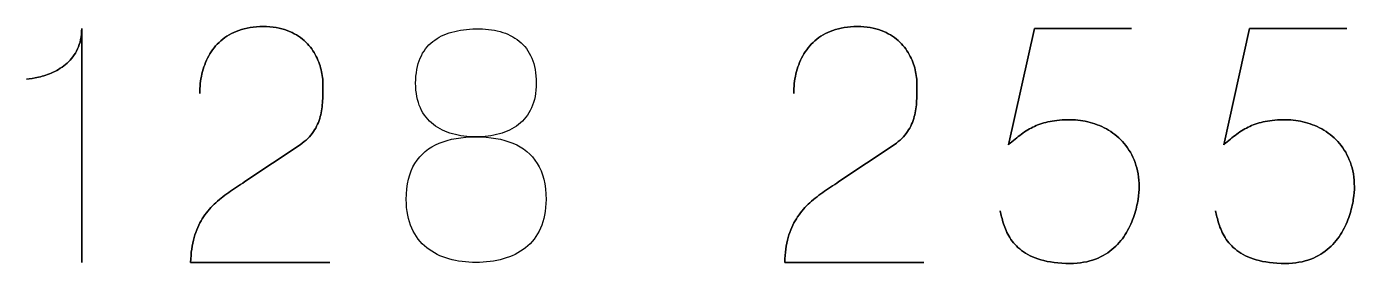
# Model space of a CAD drawing. Header units: millimetres. Extents: x -63 to 11, y -162 to 25.
# Drawn here: x -25.52 to 10.61, y -158.07 to -151.63 of the extents above; entities that cross this region are included whole.
import ezdxf

# ---------------------------------------------------------------- set-up
doc = ezdxf.new("R2010")
doc.units = ezdxf.units.MM
doc.header["$MEASUREMENT"] = 0
doc.layers.add('Layer 1', color=7, linetype='Continuous')

msp = doc.modelspace()

# ---------------------------------------------------------------- linework, layer by layer
at = {"layer": 'Layer 1'}
for points, knots in [([(-24.024, -158.0466), (-24.024, -158.0466), (-24.024, -151.6854), (-24.024, -151.6854), (-24.024, -151.6854), (-24.0255, -151.9016), (-24.0637, -152.0869), (-24.1372, -152.2413), (-24.1372, -152.2413), (-24.2093, -152.3971), (-24.3048, -152.5251), (-24.4225, -152.628), (-24.4225, -152.628), (-24.5401, -152.7309), (-24.6666, -152.8133), (-24.8019, -152.875), (-24.8019, -152.875), (-24.9371, -152.9353), (-25.068, -152.9809), (-25.1945, -153.0088), (-25.1945, -153.0088), (-25.3224, -153.0382), (-25.4312, -153.0559), (-25.5238, -153.0618), (-25.5238, -153.0618), (-25.4312, -153.0559), (-25.3224, -153.0382), (-25.1945, -153.0088), (-25.1945, -153.0088), (-25.068, -152.9809), (-24.9371, -152.9353), (-24.8019, -152.875), (-24.8019, -152.875), (-24.6666, -152.8133), (-24.5401, -152.7309), (-24.4225, -152.628), (-24.4225, -152.628), (-24.3048, -152.5251), (-24.2093, -152.3971), (-24.1372, -152.2413), (-24.1372, -152.2413), (-24.0637, -152.0869), (-24.0255, -151.9016), (-24.024, -151.6854), (-24.024, -151.6854), (-24.024, -151.6854), (-24.024, -158.0466), (-24.024, -158.0466)], [0, 0, 0, 0, 0.0769231, 0.0769231, 0.0769231, 0.0769231, 0.1538462, 0.1538462, 0.1538462, 0.1538462, 0.2307692, 0.2307692, 0.2307692, 0.2307692, 0.3076923, 0.3076923, 0.3076923, 0.3076923, 0.3846154, 0.3846154, 0.3846154, 0.3846154, 0.4615385, 0.4615385, 0.4615385, 0.4615385, 0.5384615, 0.5384615, 0.5384615, 0.5384615, 0.6153846, 0.6153846, 0.6153846, 0.6153846, 0.6923077, 0.6923077, 0.6923077, 0.6923077, 0.7692308, 0.7692308, 0.7692308, 0.7692308, 0.8461538, 0.8461538, 0.8461538, 0.8461538, 1, 1, 1, 1]), ([(-17.2746, -158.0466), (-17.2746, -158.0466), (-21.0595, -158.0466), (-21.0595, -158.0466), (-21.0595, -158.0466), (-21.0522, -157.7907), (-21.0198, -157.5643), (-20.9654, -157.3702), (-20.9654, -157.3702), (-20.9096, -157.1761), (-20.8346, -157.0055), (-20.7419, -156.8585), (-20.7419, -156.8585), (-20.6478, -156.7114), (-20.5405, -156.5806), (-20.4184, -156.4659), (-20.4184, -156.4659), (-20.2964, -156.3497), (-20.1655, -156.2438), (-20.0244, -156.1438), (-20.0244, -156.1438), (-19.8832, -156.0453), (-19.7376, -155.9468), (-19.5862, -155.8497), (-19.5862, -155.8497), (-19.5862, -155.8497), (-18.0775, -154.844), (-18.0775, -154.844), (-18.0775, -154.844), (-17.9231, -154.7351), (-17.8025, -154.616), (-17.7172, -154.4881), (-17.7172, -154.4881), (-17.6305, -154.3602), (-17.5702, -154.2249), (-17.5334, -154.0823), (-17.5334, -154.0823), (-17.4981, -153.9411), (-17.4761, -153.7955), (-17.4687, -153.6485), (-17.4687, -153.6485), (-17.4614, -153.5), (-17.4584, -153.3515), (-17.4599, -153.2029), (-17.4599, -153.2029), (-17.4599, -153.0809), (-17.4761, -152.95), (-17.5084, -152.8089), (-17.5084, -152.8089), (-17.5422, -152.6692), (-17.5952, -152.5295), (-17.6702, -152.3912), (-17.6702, -152.3912), (-17.7452, -152.253), (-17.8451, -152.1266), (-17.9701, -152.0119), (-17.9701, -152.0119), (-18.0951, -151.8986), (-18.2495, -151.8075), (-18.4333, -151.7384), (-18.4333, -151.7384), (-18.6171, -151.6693), (-18.8333, -151.634), (-19.0833, -151.6325), (-19.0833, -151.6325), (-19.3347, -151.634), (-19.5567, -151.6693), (-19.7479, -151.7369), (-19.7479, -151.7369), (-19.9391, -151.8045), (-20.1023, -151.8986), (-20.2376, -152.0178), (-20.2376, -152.0178), (-20.3728, -152.1369), (-20.4817, -152.2751), (-20.5669, -152.4295), (-20.5669, -152.4295), (-20.6522, -152.5839), (-20.714, -152.7486), (-20.7537, -152.9221), (-20.7537, -152.9221), (-20.7934, -153.0956), (-20.8125, -153.272), (-20.8125, -153.45), (-20.8125, -153.45), (-20.8125, -153.272), (-20.7934, -153.0956), (-20.7537, -152.9221), (-20.7537, -152.9221), (-20.714, -152.7486), (-20.6522, -152.5839), (-20.5669, -152.4295), (-20.5669, -152.4295), (-20.4817, -152.2751), (-20.3728, -152.1369), (-20.2376, -152.0178), (-20.2376, -152.0178), (-20.1023, -151.8986), (-19.9391, -151.8045), (-19.7479, -151.7369), (-19.7479, -151.7369), (-19.5567, -151.6693), (-19.3347, -151.634), (-19.0833, -151.6325), (-19.0833, -151.6325), (-18.8333, -151.634), (-18.6171, -151.6693), (-18.4333, -151.7384), (-18.4333, -151.7384), (-18.2495, -151.8075), (-18.0951, -151.8986), (-17.9701, -152.0119), (-17.9701, -152.0119), (-17.8451, -152.1266), (-17.7452, -152.253), (-17.6702, -152.3912), (-17.6702, -152.3912), (-17.5952, -152.5295), (-17.5422, -152.6692), (-17.5084, -152.8089), (-17.5084, -152.8089), (-17.4761, -152.95), (-17.4599, -153.0809), (-17.4599, -153.2029), (-17.4599, -153.2029), (-17.4584, -153.3515), (-17.4614, -153.5), (-17.4687, -153.6485), (-17.4687, -153.6485), (-17.4761, -153.7955), (-17.4981, -153.9411), (-17.5334, -154.0823), (-17.5334, -154.0823), (-17.5702, -154.2249), (-17.6305, -154.3602), (-17.7172, -154.4881), (-17.7172, -154.4881), (-17.8025, -154.616), (-17.9231, -154.7351), (-18.0775, -154.844), (-18.0775, -154.844), (-18.0775, -154.844), (-19.5862, -155.8497), (-19.5862, -155.8497), (-19.5862, -155.8497), (-19.7376, -155.9468), (-19.8832, -156.0453), (-20.0244, -156.1438), (-20.0244, -156.1438), (-20.1655, -156.2438), (-20.2964, -156.3497), (-20.4184, -156.4659), (-20.4184, -156.4659), (-20.5405, -156.5806), (-20.6478, -156.7114), (-20.7419, -156.8585), (-20.7419, -156.8585), (-20.8346, -157.0055), (-20.9096, -157.1761), (-20.9654, -157.3702), (-20.9654, -157.3702), (-21.0198, -157.5643), (-21.0522, -157.7907), (-21.0595, -158.0466), (-21.0595, -158.0466), (-21.0595, -158.0466), (-17.2746, -158.0466), (-17.2746, -158.0466)], [0, 0, 0, 0, 0.0232558, 0.0232558, 0.0232558, 0.0232558, 0.0465116, 0.0465116, 0.0465116, 0.0465116, 0.0697674, 0.0697674, 0.0697674, 0.0697674, 0.0930233, 0.0930233, 0.0930233, 0.0930233, 0.1162791, 0.1162791, 0.1162791, 0.1162791, 0.1395349, 0.1395349, 0.1395349, 0.1395349, 0.1627907, 0.1627907, 0.1627907, 0.1627907, 0.1860465, 0.1860465, 0.1860465, 0.1860465, 0.2093023, 0.2093023, 0.2093023, 0.2093023, 0.2325581, 0.2325581, 0.2325581, 0.2325581, 0.255814, 0.255814, 0.255814, 0.255814, 0.2790698, 0.2790698, 0.2790698, 0.2790698, 0.3023256, 0.3023256, 0.3023256, 0.3023256, 0.3255814, 0.3255814, 0.3255814, 0.3255814, 0.3488372, 0.3488372, 0.3488372, 0.3488372, 0.372093, 0.372093, 0.372093, 0.372093, 0.3953488, 0.3953488, 0.3953488, 0.3953488, 0.4186047, 0.4186047, 0.4186047, 0.4186047, 0.4418605, 0.4418605, 0.4418605, 0.4418605, 0.4651163, 0.4651163, 0.4651163, 0.4651163, 0.4883721, 0.4883721, 0.4883721, 0.4883721, 0.5116279, 0.5116279, 0.5116279, 0.5116279, 0.5348837, 0.5348837, 0.5348837, 0.5348837, 0.5581395, 0.5581395, 0.5581395, 0.5581395, 0.5813953, 0.5813953, 0.5813953, 0.5813953, 0.6046512, 0.6046512, 0.6046512, 0.6046512, 0.627907, 0.627907, 0.627907, 0.627907, 0.6511628, 0.6511628, 0.6511628, 0.6511628, 0.6744186, 0.6744186, 0.6744186, 0.6744186, 0.6976744, 0.6976744, 0.6976744, 0.6976744, 0.7209302, 0.7209302, 0.7209302, 0.7209302, 0.744186, 0.744186, 0.744186, 0.744186, 0.7674419, 0.7674419, 0.7674419, 0.7674419, 0.7906977, 0.7906977, 0.7906977, 0.7906977, 0.8139535, 0.8139535, 0.8139535, 0.8139535, 0.8372093, 0.8372093, 0.8372093, 0.8372093, 0.8604651, 0.8604651, 0.8604651, 0.8604651, 0.8837209, 0.8837209, 0.8837209, 0.8837209, 0.9069767, 0.9069767, 0.9069767, 0.9069767, 0.9302326, 0.9302326, 0.9302326, 0.9302326, 0.9534884, 0.9534884, 0.9534884, 0.9534884, 1, 1, 1, 1]), ([(-13.2956, -154.6322), (-13.0691, -154.6322), (-12.8574, -154.6057), (-12.6589, -154.5528), (-12.6589, -154.5528), (-12.4618, -154.4984), (-12.2883, -154.4131), (-12.1369, -154.297), (-12.1369, -154.297), (-11.9869, -154.1808), (-11.8692, -154.0293), (-11.7839, -153.8426), (-11.7839, -153.8426), (-11.6987, -153.6573), (-11.656, -153.4323), (-11.6545, -153.1676), (-11.6545, -153.1676), (-11.656, -152.903), (-11.6972, -152.6765), (-11.7781, -152.4883), (-11.7781, -152.4883), (-11.8589, -152.3001), (-11.9736, -152.1457), (-12.1207, -152.0266), (-12.1207, -152.0266), (-12.2677, -151.9089), (-12.4412, -151.8222), (-12.6412, -151.7678), (-12.6412, -151.7678), (-12.8397, -151.7134), (-13.0588, -151.6898), (-13.2956, -151.6943), (-13.2956, -151.6943), (-13.5323, -151.6972), (-13.7514, -151.7281), (-13.9499, -151.7825), (-13.9499, -151.7825), (-14.1499, -151.8384), (-14.3234, -151.9236), (-14.4705, -152.0398), (-14.4705, -152.0398), (-14.6175, -152.156), (-14.7322, -152.3074), (-14.8131, -152.4927), (-14.8131, -152.4927), (-14.8939, -152.6795), (-14.9351, -152.903), (-14.9366, -153.1676), (-14.9366, -153.1676), (-14.9351, -153.4323), (-14.8925, -153.6573), (-14.8072, -153.8426), (-14.8072, -153.8426), (-14.7219, -154.0293), (-14.6043, -154.1808), (-14.4528, -154.297), (-14.4528, -154.297), (-14.3028, -154.4131), (-14.1293, -154.4984), (-13.9323, -154.5528), (-13.9323, -154.5528), (-13.7338, -154.6057), (-13.522, -154.6322), (-13.2956, -154.6322)], [0, 0, 0, 0, 0.0588235, 0.0588235, 0.0588235, 0.0588235, 0.1176471, 0.1176471, 0.1176471, 0.1176471, 0.1764706, 0.1764706, 0.1764706, 0.1764706, 0.2352941, 0.2352941, 0.2352941, 0.2352941, 0.2941176, 0.2941176, 0.2941176, 0.2941176, 0.3529412, 0.3529412, 0.3529412, 0.3529412, 0.4117647, 0.4117647, 0.4117647, 0.4117647, 0.4705882, 0.4705882, 0.4705882, 0.4705882, 0.5294118, 0.5294118, 0.5294118, 0.5294118, 0.5882353, 0.5882353, 0.5882353, 0.5882353, 0.6470588, 0.6470588, 0.6470588, 0.6470588, 0.7058824, 0.7058824, 0.7058824, 0.7058824, 0.7647059, 0.7647059, 0.7647059, 0.7647059, 0.8235294, 0.8235294, 0.8235294, 0.8235294, 0.8823529, 0.8823529, 0.8823529, 0.8823529, 1, 1, 1, 1]), ([(-13.2956, -154.6322), (-13.0691, -154.6322), (-12.8574, -154.6057), (-12.6589, -154.5528), (-12.6589, -154.5528), (-12.4618, -154.4984), (-12.2883, -154.4131), (-12.1369, -154.297), (-12.1369, -154.297), (-11.9869, -154.1808), (-11.8692, -154.0293), (-11.7839, -153.8426), (-11.7839, -153.8426), (-11.6987, -153.6573), (-11.656, -153.4323), (-11.6545, -153.1676), (-11.6545, -153.1676), (-11.656, -152.903), (-11.6972, -152.6765), (-11.7781, -152.4883), (-11.7781, -152.4883), (-11.8589, -152.3001), (-11.9736, -152.1457), (-12.1207, -152.0266), (-12.1207, -152.0266), (-12.2677, -151.9089), (-12.4412, -151.8222), (-12.6412, -151.7678), (-12.6412, -151.7678), (-12.8397, -151.7134), (-13.0588, -151.6898), (-13.2956, -151.6943), (-13.2956, -151.6943), (-13.5323, -151.6972), (-13.7514, -151.7281), (-13.9499, -151.7825), (-13.9499, -151.7825), (-14.1499, -151.8384), (-14.3234, -151.9236), (-14.4705, -152.0398), (-14.4705, -152.0398), (-14.6175, -152.156), (-14.7322, -152.3074), (-14.8131, -152.4927), (-14.8131, -152.4927), (-14.8939, -152.6795), (-14.9351, -152.903), (-14.9366, -153.1676), (-14.9366, -153.1676), (-14.9351, -153.4323), (-14.8925, -153.6573), (-14.8072, -153.8426), (-14.8072, -153.8426), (-14.7219, -154.0293), (-14.6043, -154.1808), (-14.4528, -154.297), (-14.4528, -154.297), (-14.3028, -154.4131), (-14.1293, -154.4984), (-13.9323, -154.5528), (-13.9323, -154.5528), (-13.7338, -154.6057), (-13.522, -154.6322), (-13.2956, -154.6322)], [0, 0, 0, 0, 0.0588235, 0.0588235, 0.0588235, 0.0588235, 0.1176471, 0.1176471, 0.1176471, 0.1176471, 0.1764706, 0.1764706, 0.1764706, 0.1764706, 0.2352941, 0.2352941, 0.2352941, 0.2352941, 0.2941176, 0.2941176, 0.2941176, 0.2941176, 0.3529412, 0.3529412, 0.3529412, 0.3529412, 0.4117647, 0.4117647, 0.4117647, 0.4117647, 0.4705882, 0.4705882, 0.4705882, 0.4705882, 0.5294118, 0.5294118, 0.5294118, 0.5294118, 0.5882353, 0.5882353, 0.5882353, 0.5882353, 0.6470588, 0.6470588, 0.6470588, 0.6470588, 0.7058824, 0.7058824, 0.7058824, 0.7058824, 0.7647059, 0.7647059, 0.7647059, 0.7647059, 0.8235294, 0.8235294, 0.8235294, 0.8235294, 0.8823529, 0.8823529, 0.8823529, 0.8823529, 1, 1, 1, 1]), ([(-1.1115, -158.0466), (-1.1115, -158.0466), (-4.8964, -158.0466), (-4.8964, -158.0466), (-4.8964, -158.0466), (-4.8891, -157.7907), (-4.8567, -157.5643), (-4.8023, -157.3702), (-4.8023, -157.3702), (-4.7465, -157.1761), (-4.6715, -157.0055), (-4.5788, -156.8585), (-4.5788, -156.8585), (-4.4847, -156.7114), (-4.3774, -156.5806), (-4.2553, -156.4659), (-4.2553, -156.4659), (-4.1333, -156.3497), (-4.0024, -156.2438), (-3.8613, -156.1438), (-3.8613, -156.1438), (-3.7201, -156.0453), (-3.5745, -155.9468), (-3.4231, -155.8497), (-3.4231, -155.8497), (-3.4231, -155.8497), (-1.9144, -154.844), (-1.9144, -154.844), (-1.9144, -154.844), (-1.76, -154.7351), (-1.6394, -154.616), (-1.5541, -154.4881), (-1.5541, -154.4881), (-1.4674, -154.3602), (-1.4071, -154.2249), (-1.3703, -154.0823), (-1.3703, -154.0823), (-1.335, -153.9411), (-1.313, -153.7955), (-1.3056, -153.6485), (-1.3056, -153.6485), (-1.2983, -153.5), (-1.2953, -153.3515), (-1.2968, -153.2029), (-1.2968, -153.2029), (-1.2968, -153.0809), (-1.313, -152.95), (-1.3453, -152.8089), (-1.3453, -152.8089), (-1.3791, -152.6692), (-1.4321, -152.5295), (-1.5071, -152.3912), (-1.5071, -152.3912), (-1.5821, -152.253), (-1.682, -152.1266), (-1.807, -152.0119), (-1.807, -152.0119), (-1.932, -151.8986), (-2.0864, -151.8075), (-2.2702, -151.7384), (-2.2702, -151.7384), (-2.454, -151.6693), (-2.6702, -151.634), (-2.9202, -151.6325), (-2.9202, -151.6325), (-3.1716, -151.634), (-3.3936, -151.6693), (-3.5848, -151.7369), (-3.5848, -151.7369), (-3.776, -151.8045), (-3.9392, -151.8986), (-4.0745, -152.0178), (-4.0745, -152.0178), (-4.2097, -152.1369), (-4.3186, -152.2751), (-4.4038, -152.4295), (-4.4038, -152.4295), (-4.4891, -152.5839), (-4.5509, -152.7486), (-4.5906, -152.9221), (-4.5906, -152.9221), (-4.6303, -153.0956), (-4.6494, -153.272), (-4.6494, -153.45), (-4.6494, -153.45), (-4.6494, -153.272), (-4.6303, -153.0956), (-4.5906, -152.9221), (-4.5906, -152.9221), (-4.5509, -152.7486), (-4.4891, -152.5839), (-4.4038, -152.4295), (-4.4038, -152.4295), (-4.3186, -152.2751), (-4.2097, -152.1369), (-4.0745, -152.0178), (-4.0745, -152.0178), (-3.9392, -151.8986), (-3.776, -151.8045), (-3.5848, -151.7369), (-3.5848, -151.7369), (-3.3936, -151.6693), (-3.1716, -151.634), (-2.9202, -151.6325), (-2.9202, -151.6325), (-2.6702, -151.634), (-2.454, -151.6693), (-2.2702, -151.7384), (-2.2702, -151.7384), (-2.0864, -151.8075), (-1.932, -151.8986), (-1.807, -152.0119), (-1.807, -152.0119), (-1.682, -152.1266), (-1.5821, -152.253), (-1.5071, -152.3912), (-1.5071, -152.3912), (-1.4321, -152.5295), (-1.3791, -152.6692), (-1.3453, -152.8089), (-1.3453, -152.8089), (-1.313, -152.95), (-1.2968, -153.0809), (-1.2968, -153.2029), (-1.2968, -153.2029), (-1.2953, -153.3515), (-1.2983, -153.5), (-1.3056, -153.6485), (-1.3056, -153.6485), (-1.313, -153.7955), (-1.335, -153.9411), (-1.3703, -154.0823), (-1.3703, -154.0823), (-1.4071, -154.2249), (-1.4674, -154.3602), (-1.5541, -154.4881), (-1.5541, -154.4881), (-1.6394, -154.616), (-1.76, -154.7351), (-1.9144, -154.844), (-1.9144, -154.844), (-1.9144, -154.844), (-3.4231, -155.8497), (-3.4231, -155.8497), (-3.4231, -155.8497), (-3.5745, -155.9468), (-3.7201, -156.0453), (-3.8613, -156.1438), (-3.8613, -156.1438), (-4.0024, -156.2438), (-4.1333, -156.3497), (-4.2553, -156.4659), (-4.2553, -156.4659), (-4.3774, -156.5806), (-4.4847, -156.7114), (-4.5788, -156.8585), (-4.5788, -156.8585), (-4.6715, -157.0055), (-4.7465, -157.1761), (-4.8023, -157.3702), (-4.8023, -157.3702), (-4.8567, -157.5643), (-4.8891, -157.7907), (-4.8964, -158.0466), (-4.8964, -158.0466), (-4.8964, -158.0466), (-1.1115, -158.0466), (-1.1115, -158.0466)], [0, 0, 0, 0, 0.0232558, 0.0232558, 0.0232558, 0.0232558, 0.0465116, 0.0465116, 0.0465116, 0.0465116, 0.0697674, 0.0697674, 0.0697674, 0.0697674, 0.0930233, 0.0930233, 0.0930233, 0.0930233, 0.1162791, 0.1162791, 0.1162791, 0.1162791, 0.1395349, 0.1395349, 0.1395349, 0.1395349, 0.1627907, 0.1627907, 0.1627907, 0.1627907, 0.1860465, 0.1860465, 0.1860465, 0.1860465, 0.2093023, 0.2093023, 0.2093023, 0.2093023, 0.2325581, 0.2325581, 0.2325581, 0.2325581, 0.255814, 0.255814, 0.255814, 0.255814, 0.2790698, 0.2790698, 0.2790698, 0.2790698, 0.3023256, 0.3023256, 0.3023256, 0.3023256, 0.3255814, 0.3255814, 0.3255814, 0.3255814, 0.3488372, 0.3488372, 0.3488372, 0.3488372, 0.372093, 0.372093, 0.372093, 0.372093, 0.3953488, 0.3953488, 0.3953488, 0.3953488, 0.4186047, 0.4186047, 0.4186047, 0.4186047, 0.4418605, 0.4418605, 0.4418605, 0.4418605, 0.4651163, 0.4651163, 0.4651163, 0.4651163, 0.4883721, 0.4883721, 0.4883721, 0.4883721, 0.5116279, 0.5116279, 0.5116279, 0.5116279, 0.5348837, 0.5348837, 0.5348837, 0.5348837, 0.5581395, 0.5581395, 0.5581395, 0.5581395, 0.5813953, 0.5813953, 0.5813953, 0.5813953, 0.6046512, 0.6046512, 0.6046512, 0.6046512, 0.627907, 0.627907, 0.627907, 0.627907, 0.6511628, 0.6511628, 0.6511628, 0.6511628, 0.6744186, 0.6744186, 0.6744186, 0.6744186, 0.6976744, 0.6976744, 0.6976744, 0.6976744, 0.7209302, 0.7209302, 0.7209302, 0.7209302, 0.744186, 0.744186, 0.744186, 0.744186, 0.7674419, 0.7674419, 0.7674419, 0.7674419, 0.7906977, 0.7906977, 0.7906977, 0.7906977, 0.8139535, 0.8139535, 0.8139535, 0.8139535, 0.8372093, 0.8372093, 0.8372093, 0.8372093, 0.8604651, 0.8604651, 0.8604651, 0.8604651, 0.8837209, 0.8837209, 0.8837209, 0.8837209, 0.9069767, 0.9069767, 0.9069767, 0.9069767, 0.9302326, 0.9302326, 0.9302326, 0.9302326, 0.9534884, 0.9534884, 0.9534884, 0.9534884, 1, 1, 1, 1]), ([(4.5438, -151.6854), (4.5438, -151.6854), (1.897, -151.6854), (1.897, -151.6854), (1.897, -151.6854), (1.897, -151.6854), (1.1912, -154.844), (1.1912, -154.844), (1.1912, -154.844), (1.3147, -154.7381), (1.4324, -154.6425), (1.5456, -154.5587), (1.5456, -154.5587), (1.6574, -154.4749), (1.775, -154.4043), (1.9, -154.3455), (1.9, -154.3455), (2.0235, -154.2867), (2.1647, -154.2425), (2.3235, -154.2117), (2.3235, -154.2117), (2.4808, -154.1808), (2.669, -154.1646), (2.8852, -154.1646), (2.8852, -154.1646), (3.0616, -154.1646), (3.2381, -154.1881), (3.4145, -154.2367), (3.4145, -154.2367), (3.591, -154.2837), (3.7586, -154.3558), (3.9174, -154.4513), (3.9174, -154.4513), (4.0777, -154.5484), (4.2189, -154.669), (4.3424, -154.8146), (4.3424, -154.8146), (4.4674, -154.9601), (4.5659, -155.1307), (4.6365, -155.3263), (4.6365, -155.3263), (4.7085, -155.5218), (4.7453, -155.7439), (4.7468, -155.9909), (4.7468, -155.9909), (4.7482, -156.0821), (4.7379, -156.1968), (4.7174, -156.3321), (4.7174, -156.3321), (4.6982, -156.4673), (4.663, -156.6144), (4.613, -156.7702), (4.613, -156.7702), (4.563, -156.9261), (4.4924, -157.0805), (4.4027, -157.2334), (4.4027, -157.2334), (4.313, -157.3864), (4.1983, -157.5261), (4.0601, -157.6525), (4.0601, -157.6525), (3.9218, -157.779), (3.7542, -157.8804), (3.5586, -157.9569), (3.5586, -157.9569), (3.3616, -158.0319), (3.1307, -158.0716), (2.8675, -158.0731), (2.8675, -158.0731), (2.5529, -158.0716), (2.2882, -158.0378), (2.0735, -157.9745), (2.0735, -157.9745), (1.8588, -157.9098), (1.6838, -157.826), (1.5485, -157.7202), (1.5485, -157.7202), (1.4118, -157.6143), (1.3059, -157.4981), (1.2295, -157.3717), (1.2295, -157.3717), (1.153, -157.2452), (1.0956, -157.1187), (1.0574, -156.9923), (1.0574, -156.9923), (1.0192, -156.8658), (0.9898, -156.7497), (0.9707, -156.6438), (0.9707, -156.6438), (0.9898, -156.7497), (1.0192, -156.8658), (1.0574, -156.9923), (1.0574, -156.9923), (1.0956, -157.1187), (1.153, -157.2452), (1.2295, -157.3717), (1.2295, -157.3717), (1.3059, -157.4981), (1.4118, -157.6143), (1.5485, -157.7202), (1.5485, -157.7202), (1.6838, -157.826), (1.8588, -157.9098), (2.0735, -157.9745), (2.0735, -157.9745), (2.2882, -158.0378), (2.5529, -158.0716), (2.8675, -158.0731), (2.8675, -158.0731), (3.1307, -158.0716), (3.3616, -158.0319), (3.5586, -157.9569), (3.5586, -157.9569), (3.7542, -157.8804), (3.9218, -157.779), (4.0601, -157.6525), (4.0601, -157.6525), (4.1983, -157.5261), (4.313, -157.3864), (4.4027, -157.2334), (4.4027, -157.2334), (4.4924, -157.0805), (4.563, -156.9261), (4.613, -156.7702), (4.613, -156.7702), (4.663, -156.6144), (4.6982, -156.4673), (4.7174, -156.3321), (4.7174, -156.3321), (4.7379, -156.1968), (4.7482, -156.0821), (4.7468, -155.9909), (4.7468, -155.9909), (4.7453, -155.7439), (4.7085, -155.5218), (4.6365, -155.3263), (4.6365, -155.3263), (4.5659, -155.1307), (4.4674, -154.9601), (4.3424, -154.8146), (4.3424, -154.8146), (4.2189, -154.669), (4.0777, -154.5484), (3.9174, -154.4513), (3.9174, -154.4513), (3.7586, -154.3558), (3.591, -154.2837), (3.4145, -154.2367), (3.4145, -154.2367), (3.2381, -154.1881), (3.0616, -154.1646), (2.8852, -154.1646), (2.8852, -154.1646), (2.669, -154.1646), (2.4808, -154.1808), (2.3235, -154.2117), (2.3235, -154.2117), (2.1647, -154.2425), (2.0235, -154.2867), (1.9, -154.3455), (1.9, -154.3455), (1.775, -154.4043), (1.6574, -154.4749), (1.5456, -154.5587), (1.5456, -154.5587), (1.4324, -154.6425), (1.3147, -154.7381), (1.1912, -154.844), (1.1912, -154.844), (1.1912, -154.844), (1.897, -151.6854), (1.897, -151.6854), (1.897, -151.6854), (1.897, -151.6854), (4.5438, -151.6854), (4.5438, -151.6854)], [0, 0, 0, 0, 0.0222222, 0.0222222, 0.0222222, 0.0222222, 0.0444444, 0.0444444, 0.0444444, 0.0444444, 0.0666667, 0.0666667, 0.0666667, 0.0666667, 0.0888889, 0.0888889, 0.0888889, 0.0888889, 0.1111111, 0.1111111, 0.1111111, 0.1111111, 0.1333333, 0.1333333, 0.1333333, 0.1333333, 0.1555556, 0.1555556, 0.1555556, 0.1555556, 0.1777778, 0.1777778, 0.1777778, 0.1777778, 0.2, 0.2, 0.2, 0.2, 0.2222222, 0.2222222, 0.2222222, 0.2222222, 0.2444444, 0.2444444, 0.2444444, 0.2444444, 0.2666667, 0.2666667, 0.2666667, 0.2666667, 0.2888889, 0.2888889, 0.2888889, 0.2888889, 0.3111111, 0.3111111, 0.3111111, 0.3111111, 0.3333333, 0.3333333, 0.3333333, 0.3333333, 0.3555556, 0.3555556, 0.3555556, 0.3555556, 0.3777778, 0.3777778, 0.3777778, 0.3777778, 0.4, 0.4, 0.4, 0.4, 0.4222222, 0.4222222, 0.4222222, 0.4222222, 0.4444444, 0.4444444, 0.4444444, 0.4444444, 0.4666667, 0.4666667, 0.4666667, 0.4666667, 0.4888889, 0.4888889, 0.4888889, 0.4888889, 0.5111111, 0.5111111, 0.5111111, 0.5111111, 0.5333333, 0.5333333, 0.5333333, 0.5333333, 0.5555556, 0.5555556, 0.5555556, 0.5555556, 0.5777778, 0.5777778, 0.5777778, 0.5777778, 0.6, 0.6, 0.6, 0.6, 0.6222222, 0.6222222, 0.6222222, 0.6222222, 0.6444444, 0.6444444, 0.6444444, 0.6444444, 0.6666667, 0.6666667, 0.6666667, 0.6666667, 0.6888889, 0.6888889, 0.6888889, 0.6888889, 0.7111111, 0.7111111, 0.7111111, 0.7111111, 0.7333333, 0.7333333, 0.7333333, 0.7333333, 0.7555556, 0.7555556, 0.7555556, 0.7555556, 0.7777778, 0.7777778, 0.7777778, 0.7777778, 0.8, 0.8, 0.8, 0.8, 0.8222222, 0.8222222, 0.8222222, 0.8222222, 0.8444444, 0.8444444, 0.8444444, 0.8444444, 0.8666667, 0.8666667, 0.8666667, 0.8666667, 0.8888889, 0.8888889, 0.8888889, 0.8888889, 0.9111111, 0.9111111, 0.9111111, 0.9111111, 0.9333333, 0.9333333, 0.9333333, 0.9333333, 0.9555556, 0.9555556, 0.9555556, 0.9555556, 1, 1, 1, 1]), ([(10.4021, -151.6854), (10.4021, -151.6854), (7.7553, -151.6854), (7.7553, -151.6854), (7.7553, -151.6854), (7.7553, -151.6854), (7.0495, -154.844), (7.0495, -154.844), (7.0495, -154.844), (7.173, -154.7381), (7.2907, -154.6425), (7.4039, -154.5587), (7.4039, -154.5587), (7.5157, -154.4749), (7.6333, -154.4043), (7.7583, -154.3455), (7.7583, -154.3455), (7.8818, -154.2867), (8.023, -154.2425), (8.1818, -154.2117), (8.1818, -154.2117), (8.3391, -154.1808), (8.5273, -154.1646), (8.7435, -154.1646), (8.7435, -154.1646), (8.9199, -154.1646), (9.0964, -154.1881), (9.2728, -154.2367), (9.2728, -154.2367), (9.4493, -154.2837), (9.6169, -154.3558), (9.7757, -154.4513), (9.7757, -154.4513), (9.936, -154.5484), (10.0772, -154.669), (10.2007, -154.8146), (10.2007, -154.8146), (10.3257, -154.9601), (10.4242, -155.1307), (10.4948, -155.3263), (10.4948, -155.3263), (10.5668, -155.5218), (10.6036, -155.7439), (10.6051, -155.9909), (10.6051, -155.9909), (10.6065, -156.0821), (10.5962, -156.1968), (10.5757, -156.3321), (10.5757, -156.3321), (10.5565, -156.4673), (10.5213, -156.6144), (10.4713, -156.7702), (10.4713, -156.7702), (10.4213, -156.9261), (10.3507, -157.0805), (10.261, -157.2334), (10.261, -157.2334), (10.1713, -157.3864), (10.0566, -157.5261), (9.9184, -157.6525), (9.9184, -157.6525), (9.7801, -157.779), (9.6125, -157.8804), (9.4169, -157.9569), (9.4169, -157.9569), (9.2199, -158.0319), (8.989, -158.0716), (8.7258, -158.0731), (8.7258, -158.0731), (8.4112, -158.0716), (8.1465, -158.0378), (7.9318, -157.9745), (7.9318, -157.9745), (7.7171, -157.9098), (7.5421, -157.826), (7.4068, -157.7202), (7.4068, -157.7202), (7.2701, -157.6143), (7.1642, -157.4981), (7.0878, -157.3717), (7.0878, -157.3717), (7.0113, -157.2452), (6.9539, -157.1187), (6.9157, -156.9923), (6.9157, -156.9923), (6.8775, -156.8658), (6.8481, -156.7497), (6.829, -156.6438), (6.829, -156.6438), (6.8481, -156.7497), (6.8775, -156.8658), (6.9157, -156.9923), (6.9157, -156.9923), (6.9539, -157.1187), (7.0113, -157.2452), (7.0878, -157.3717), (7.0878, -157.3717), (7.1642, -157.4981), (7.2701, -157.6143), (7.4068, -157.7202), (7.4068, -157.7202), (7.5421, -157.826), (7.7171, -157.9098), (7.9318, -157.9745), (7.9318, -157.9745), (8.1465, -158.0378), (8.4112, -158.0716), (8.7258, -158.0731), (8.7258, -158.0731), (8.989, -158.0716), (9.2199, -158.0319), (9.4169, -157.9569), (9.4169, -157.9569), (9.6125, -157.8804), (9.7801, -157.779), (9.9184, -157.6525), (9.9184, -157.6525), (10.0566, -157.5261), (10.1713, -157.3864), (10.261, -157.2334), (10.261, -157.2334), (10.3507, -157.0805), (10.4213, -156.9261), (10.4713, -156.7702), (10.4713, -156.7702), (10.5213, -156.6144), (10.5565, -156.4673), (10.5757, -156.3321), (10.5757, -156.3321), (10.5962, -156.1968), (10.6065, -156.0821), (10.6051, -155.9909), (10.6051, -155.9909), (10.6036, -155.7439), (10.5668, -155.5218), (10.4948, -155.3263), (10.4948, -155.3263), (10.4242, -155.1307), (10.3257, -154.9601), (10.2007, -154.8146), (10.2007, -154.8146), (10.0772, -154.669), (9.936, -154.5484), (9.7757, -154.4513), (9.7757, -154.4513), (9.6169, -154.3558), (9.4493, -154.2837), (9.2728, -154.2367), (9.2728, -154.2367), (9.0964, -154.1881), (8.9199, -154.1646), (8.7435, -154.1646), (8.7435, -154.1646), (8.5273, -154.1646), (8.3391, -154.1808), (8.1818, -154.2117), (8.1818, -154.2117), (8.023, -154.2425), (7.8818, -154.2867), (7.7583, -154.3455), (7.7583, -154.3455), (7.6333, -154.4043), (7.5157, -154.4749), (7.4039, -154.5587), (7.4039, -154.5587), (7.2907, -154.6425), (7.173, -154.7381), (7.0495, -154.844), (7.0495, -154.844), (7.0495, -154.844), (7.7553, -151.6854), (7.7553, -151.6854), (7.7553, -151.6854), (7.7553, -151.6854), (10.4021, -151.6854), (10.4021, -151.6854)], [0, 0, 0, 0, 0.0222222, 0.0222222, 0.0222222, 0.0222222, 0.0444444, 0.0444444, 0.0444444, 0.0444444, 0.0666667, 0.0666667, 0.0666667, 0.0666667, 0.0888889, 0.0888889, 0.0888889, 0.0888889, 0.1111111, 0.1111111, 0.1111111, 0.1111111, 0.1333333, 0.1333333, 0.1333333, 0.1333333, 0.1555556, 0.1555556, 0.1555556, 0.1555556, 0.1777778, 0.1777778, 0.1777778, 0.1777778, 0.2, 0.2, 0.2, 0.2, 0.2222222, 0.2222222, 0.2222222, 0.2222222, 0.2444444, 0.2444444, 0.2444444, 0.2444444, 0.2666667, 0.2666667, 0.2666667, 0.2666667, 0.2888889, 0.2888889, 0.2888889, 0.2888889, 0.3111111, 0.3111111, 0.3111111, 0.3111111, 0.3333333, 0.3333333, 0.3333333, 0.3333333, 0.3555556, 0.3555556, 0.3555556, 0.3555556, 0.3777778, 0.3777778, 0.3777778, 0.3777778, 0.4, 0.4, 0.4, 0.4, 0.4222222, 0.4222222, 0.4222222, 0.4222222, 0.4444444, 0.4444444, 0.4444444, 0.4444444, 0.4666667, 0.4666667, 0.4666667, 0.4666667, 0.4888889, 0.4888889, 0.4888889, 0.4888889, 0.5111111, 0.5111111, 0.5111111, 0.5111111, 0.5333333, 0.5333333, 0.5333333, 0.5333333, 0.5555556, 0.5555556, 0.5555556, 0.5555556, 0.5777778, 0.5777778, 0.5777778, 0.5777778, 0.6, 0.6, 0.6, 0.6, 0.6222222, 0.6222222, 0.6222222, 0.6222222, 0.6444444, 0.6444444, 0.6444444, 0.6444444, 0.6666667, 0.6666667, 0.6666667, 0.6666667, 0.6888889, 0.6888889, 0.6888889, 0.6888889, 0.7111111, 0.7111111, 0.7111111, 0.7111111, 0.7333333, 0.7333333, 0.7333333, 0.7333333, 0.7555556, 0.7555556, 0.7555556, 0.7555556, 0.7777778, 0.7777778, 0.7777778, 0.7777778, 0.8, 0.8, 0.8, 0.8, 0.8222222, 0.8222222, 0.8222222, 0.8222222, 0.8444444, 0.8444444, 0.8444444, 0.8444444, 0.8666667, 0.8666667, 0.8666667, 0.8666667, 0.8888889, 0.8888889, 0.8888889, 0.8888889, 0.9111111, 0.9111111, 0.9111111, 0.9111111, 0.9333333, 0.9333333, 0.9333333, 0.9333333, 0.9555556, 0.9555556, 0.9555556, 0.9555556, 1, 1, 1, 1]), ([(-13.2956, -158.0466), (-13.0309, -158.0466), (-12.7839, -158.0157), (-12.5545, -157.951), (-12.5545, -157.951), (-12.3251, -157.8863), (-12.1236, -157.7849), (-11.9486, -157.6466), (-11.9486, -157.6466), (-11.7751, -157.5099), (-11.6384, -157.3334), (-11.5399, -157.1158), (-11.5399, -157.1158), (-11.4413, -156.8996), (-11.3913, -156.6394), (-11.3899, -156.335), (-11.3899, -156.335), (-11.3928, -155.9306), (-11.4722, -155.6027), (-11.6295, -155.3527), (-11.6295, -155.3527), (-11.7869, -155.1013), (-12.0075, -154.919), (-12.2913, -154.8028), (-12.2913, -154.8028), (-12.5765, -154.6881), (-12.9103, -154.6307), (-13.2956, -154.6322), (-13.2956, -154.6322), (-13.6794, -154.6307), (-14.0146, -154.6881), (-14.2969, -154.8028), (-14.2969, -154.8028), (-14.5807, -154.919), (-14.7998, -155.1013), (-14.9557, -155.3527), (-14.9557, -155.3527), (-15.1116, -155.6027), (-15.191, -155.9306), (-15.1924, -156.335), (-15.1924, -156.335), (-15.191, -156.6394), (-15.141, -156.8996), (-15.0425, -157.1158), (-15.0425, -157.1158), (-14.9439, -157.3334), (-14.8087, -157.5099), (-14.6337, -157.6466), (-14.6337, -157.6466), (-14.4602, -157.7849), (-14.2602, -157.8863), (-14.0308, -157.951), (-14.0308, -157.951), (-13.8029, -158.0157), (-13.5573, -158.0466), (-13.2956, -158.0466)], [0, 0, 0, 0, 0.0666667, 0.0666667, 0.0666667, 0.0666667, 0.1333333, 0.1333333, 0.1333333, 0.1333333, 0.2, 0.2, 0.2, 0.2, 0.2666667, 0.2666667, 0.2666667, 0.2666667, 0.3333333, 0.3333333, 0.3333333, 0.3333333, 0.4, 0.4, 0.4, 0.4, 0.4666667, 0.4666667, 0.4666667, 0.4666667, 0.5333333, 0.5333333, 0.5333333, 0.5333333, 0.6, 0.6, 0.6, 0.6, 0.6666667, 0.6666667, 0.6666667, 0.6666667, 0.7333333, 0.7333333, 0.7333333, 0.7333333, 0.8, 0.8, 0.8, 0.8, 0.8666667, 0.8666667, 0.8666667, 0.8666667, 1, 1, 1, 1]), ([(-13.2956, -158.0466), (-13.0309, -158.0466), (-12.7839, -158.0157), (-12.5545, -157.951), (-12.5545, -157.951), (-12.3251, -157.8863), (-12.1236, -157.7849), (-11.9486, -157.6466), (-11.9486, -157.6466), (-11.7751, -157.5099), (-11.6384, -157.3334), (-11.5399, -157.1158), (-11.5399, -157.1158), (-11.4413, -156.8996), (-11.3913, -156.6394), (-11.3899, -156.335), (-11.3899, -156.335), (-11.3928, -155.9306), (-11.4722, -155.6027), (-11.6295, -155.3527), (-11.6295, -155.3527), (-11.7869, -155.1013), (-12.0075, -154.919), (-12.2913, -154.8028), (-12.2913, -154.8028), (-12.5765, -154.6881), (-12.9103, -154.6307), (-13.2956, -154.6322), (-13.2956, -154.6322), (-13.6794, -154.6307), (-14.0146, -154.6881), (-14.2969, -154.8028), (-14.2969, -154.8028), (-14.5807, -154.919), (-14.7998, -155.1013), (-14.9557, -155.3527), (-14.9557, -155.3527), (-15.1116, -155.6027), (-15.191, -155.9306), (-15.1924, -156.335), (-15.1924, -156.335), (-15.191, -156.6394), (-15.141, -156.8996), (-15.0425, -157.1158), (-15.0425, -157.1158), (-14.9439, -157.3334), (-14.8087, -157.5099), (-14.6337, -157.6466), (-14.6337, -157.6466), (-14.4602, -157.7849), (-14.2602, -157.8863), (-14.0308, -157.951), (-14.0308, -157.951), (-13.8029, -158.0157), (-13.5573, -158.0466), (-13.2956, -158.0466)], [0, 0, 0, 0, 0.0666667, 0.0666667, 0.0666667, 0.0666667, 0.1333333, 0.1333333, 0.1333333, 0.1333333, 0.2, 0.2, 0.2, 0.2, 0.2666667, 0.2666667, 0.2666667, 0.2666667, 0.3333333, 0.3333333, 0.3333333, 0.3333333, 0.4, 0.4, 0.4, 0.4, 0.4666667, 0.4666667, 0.4666667, 0.4666667, 0.5333333, 0.5333333, 0.5333333, 0.5333333, 0.6, 0.6, 0.6, 0.6, 0.6666667, 0.6666667, 0.6666667, 0.6666667, 0.7333333, 0.7333333, 0.7333333, 0.7333333, 0.8, 0.8, 0.8, 0.8, 0.8666667, 0.8666667, 0.8666667, 0.8666667, 1, 1, 1, 1])]:
    msp.add_open_spline(points, degree=3, knots=knots, dxfattribs=at)

doc.saveas('drawing.dxf')
